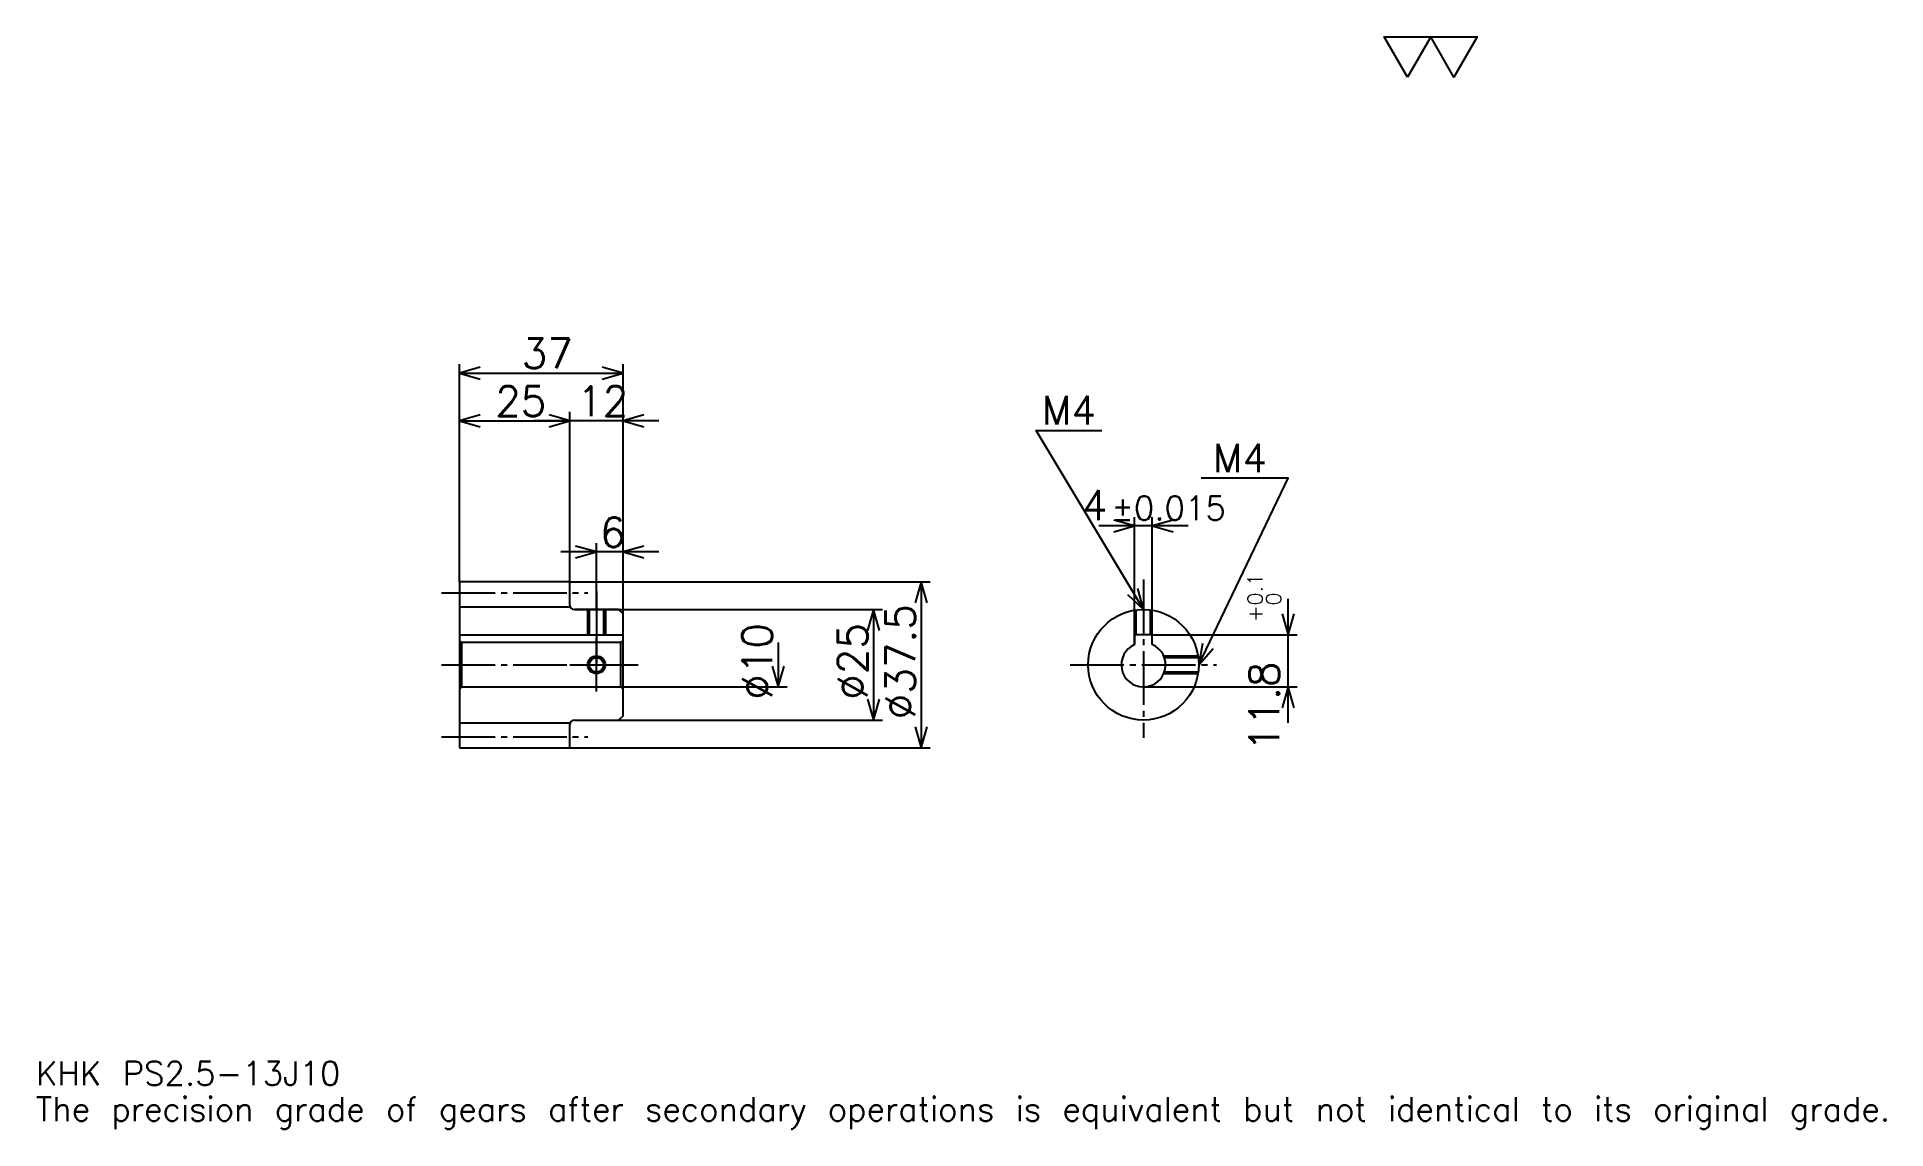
# Model space of a CAD drawing. Extents: x 14 to 432, y 5 to 252.
import ezdxf

# ---------------------------------------------------------------- set-up
doc = ezdxf.new("R2010")
doc.units = 0
doc.linetypes.add('DASHDOT', pattern=[16.173913, 12.130435, -1.347826, 1.347826, -1.347826])
doc.layers.get('0').update_dxf_attribs({"linetype": 'CONTINUOUS'})
doc.layers.add('DASHDOT', color=6, linetype='DASHDOT')
doc.styles.add('KANJI', font='TXT', dxfattribs={"bigfont": 'BIGFONT'})

msp = doc.modelspace()

# ---------------------------------------------------------------- linework, layer by layer
at = {"color": 5}
for p, q in [((109.173904, 128.597824), (109.173904, 177.793472)), ((109.173904, 175.771729), (146.173904, 175.771729)), ((146.173904, 128.597824), (146.173904, 177.793472)), ((109.173904, 164.989136), (134.173904, 164.989136)), ((154.260864, 164.989136), (126.086945, 164.989136)), ((134.173904, 128.597824), (134.173904, 167.010864)), ((261.804321, 116.647827), (261.804321, 143.239136)), ((265.804321, 116.647827), (265.804321, 143.239136)), ((273.891296, 141.217392), (253.717377, 141.217392)), ((154.260864, 135.33696), (132.086945, 135.33696)), ((140.173904, 128.597824), (140.173904, 137.358688)), ((109.173904, 128.497818), (109.173904, 128.597824)), ((134.073898, 128.597824), (146.173904, 128.597824)), ((134.173904, 128.497818), (134.173904, 128.597824)), ((140.173904, 122.347824), (140.173904, 128.597824)), ((140.173904, 122.347824), (140.173904, 128.597824)), ((146.173904, 128.597824), (215.586945, 128.597824)), ((146.173904, 121.347824), (146.173904, 128.597824)), ((213.565216, 128.597824), (213.565216, 91.097824)), ((135.173904, 122.347824), (146.173904, 122.347824)), ((146.173904, 122.347824), (204.804337, 122.347824)), ((202.782593, 122.347824), (202.782593, 97.347824)), ((296.521729, 96.760864), (296.521729, 124.734779)), ((181.217377, 114.847824), (181.217377, 104.847824)), ((265.804321, 116.647827), (298.543457, 116.647827)), ((146.173904, 104.847824), (183.23912, 104.847824)), ((263.804321, 104.847824), (298.543457, 104.847824)), ((135.173904, 97.347824), (146.173904, 97.347824)), ((146.173904, 97.347824), (204.804337, 97.347824)), ((134.073898, 91.097824), (146.173904, 91.097824)), ((146.173904, 91.097824), (215.586945, 91.097824))]:
    msp.add_line(p, q, dxfattribs=at)
at = {"color": 4}
for p, q in [((109.173904, 122.972824), (134.173904, 122.972824)), ((109.173904, 116.647827), (146.173904, 116.647827)), ((109.673904, 114.847824), (109.673904, 104.847824)), ((145.673904, 114.847824), (146.173904, 115.347824)), ((145.673904, 104.847824), (146.173904, 104.347824)), ((109.173904, 96.722824), (134.173904, 96.722824))]:
    msp.add_line(p, q, dxfattribs=at)
at = {"color": 7}
msp.add_lwpolyline([(323.478271, 242.608688), (318.221741, 251.720001), (339.247833, 251.720001), (333.991302, 242.608688), (328.734802, 251.720001), (323.478271, 242.608688)], dxfattribs=at)
at = {"color": 5}
for points in [[(113.891296, 177.119568), (109.173904, 175.771729), (113.891296, 174.42392)], [(141.456512, 174.42392), (146.173904, 175.771729), (141.456512, 177.119568)], [(113.891296, 166.33696), (109.173904, 164.989136), (113.891296, 163.641296)], [(129.456512, 163.641296), (134.173904, 164.989136), (129.456512, 166.33696)], [(129.456512, 163.641296), (134.173904, 164.989136), (129.456512, 166.33696)], [(150.891296, 166.33696), (146.173904, 164.989136), (150.891296, 163.641296)], [(263.804321, 122.347824), (239.543472, 162.782608), (254.369553, 162.782608)], [(276.304321, 109.847824), (296.521729, 152), (276.843475, 152)], [(257.086945, 139.869568), (261.804321, 141.217392), (257.086945, 142.565216)], [(270.521729, 142.565216), (265.804321, 141.217392), (270.521729, 139.869568)], [(135.456512, 133.989136), (140.173904, 135.33696), (135.456512, 136.684784)], [(150.891296, 136.684784), (146.173904, 135.33696), (150.891296, 133.989136)], [(214.913025, 123.880432), (213.565216, 128.597824), (212.217377, 123.880432)], [(260.221497, 125.699501), (263.804321, 122.347824), (262.53302, 127.086403)], [(204.130432, 117.630432), (202.782593, 122.347824), (201.434784, 117.630432)], [(295.173889, 121.365219), (296.521729, 116.647827), (297.869568, 121.365219)], [(277.12915, 114.684158), (276.304321, 109.847824), (279.559692, 113.518394)], [(179.869568, 109.565216), (181.217377, 104.847824), (182.565216, 109.565216)], [(297.869568, 100.130432), (296.521729, 104.847824), (295.173889, 100.130432)], [(201.434784, 102.065216), (202.782593, 97.347824), (204.130432, 102.065216)], [(212.217377, 95.815216), (213.565216, 91.097824), (214.913025, 95.815216)]]:
    msp.add_lwpolyline(points, dxfattribs=at)
at = {"color": 4}
for points in [[(134.173904, 123.347824), (134.173904, 128.497818), (134.073898, 128.597824), (109.273903, 128.597824), (109.173904, 128.497818), (109.173904, 104.347824)], [(135.173904, 97.347824), (145.173904, 97.347824), (146.173904, 98.347824), (146.173904, 121.347824), (145.173904, 122.347824), (135.173904, 122.347824)], [(138.173904, 122.347824), (138.173904, 116.647827)], [(138.553909, 122.347824), (138.553909, 116.647827)], [(141.7939, 122.347824), (141.7939, 116.647827)], [(142.173904, 122.347824), (142.173904, 116.647827)], [(261.804321, 114.430397), (261.804321, 122.186783)], [(262.184326, 116.647827), (262.184326, 122.242401)], [(265.424316, 116.647827), (265.424316, 122.242401)], [(265.804321, 114.430397), (265.804321, 122.186783)], [(109.173904, 104.347824), (109.673904, 104.847824), (145.673904, 104.847824), (145.673904, 114.847824), (109.673904, 114.847824), (109.173904, 115.347824)], [(265.804321, 114.430397), (265.804321, 116.647827), (261.804321, 116.647827), (261.804321, 114.430397)], [(268.386902, 111.847824), (276.143311, 111.847824)], [(268.534607, 111.467827), (276.198914, 111.467827)], [(268.386902, 107.847824), (276.143311, 107.847824)], [(268.534607, 108.227821), (276.198914, 108.227821)], [(109.173904, 104.347824), (109.173904, 91.197823), (109.273903, 91.097824), (134.073898, 91.097824), (134.173904, 91.197823), (134.173904, 96.347824)]]:
    msp.add_lwpolyline(points, dxfattribs=at)
for centre, radius in [((263.804321, 109.847824), 12.5), ((140.173904, 109.847824), 1.62)]:
    msp.add_circle(centre, radius, dxfattribs=at)
at = {"color": 7}
msp.add_circle((140.173904, 109.847824), 2, dxfattribs=at)
at = {"color": 4}
for centre, radius, start, end in [((135.173904, 123.347824), 1, 180, 270), ((263.804321, 109.847824), 5, 113.57817801, 66.42182199), ((135.173904, 96.347824), 1, 90, 180)]:
    msp.add_arc(centre, radius, start, end, dxfattribs=at)
at = {"layer": 'DASHDOT', "color": 7}
for p, q in [((105.130424, 126.097824), (138.217377, 126.097824)), ((263.804321, 129.08696), (263.804321, 93.304344)), ((140.173904, 122.347824), (140.173904, 109.847824)), ((105.130424, 109.847824), (150.217377, 109.847824)), ((247.260864, 109.847824), (280.347839, 109.847824)), ((105.130424, 93.597824), (138.217377, 93.597824))]:
    msp.add_line(p, q, dxfattribs=at)
for points in [[(140.173904, 126.391304), (140.173904, 112.604347)], [(140.173904, 103.804344), (140.173904, 115.891304)], [(134.130432, 109.847824), (146.217377, 109.847824)]]:
    msp.add_lwpolyline(points, dxfattribs=at)

# ---------------------------------------------------------------- texts
at = {"color": 7, "style": 'KANJI'}
for s, height, p in [('37', 6.73913, (123.293472, 176.850006)), ('25', 6.73913, (117.293472, 166.067383)), ('12', 6.73913, (135.793472, 166.067383)), ('M4', 6.469565, (240.891296, 164.130432)), ('M4', 6.469565, (279.539124, 153.347824)), ('4', 6.73913, (249.893433, 142.565216)), ('%%p0.015', 5.391304, (256.564331, 142.565216)), ('6', 6.73913, (140.983688, 136.415222)), ('KHK PS2.5-13J10', 5.391304, (13.478261, 14.826087)), ('The precision grade of gears after secondary operations is equivalent but not identical to its original grade.', 5.391304, (13.478261, 6.73913))]:
    msp.add_text(s, height=height, dxfattribs=at).set_placement(p)
for s, height, p in [('0.1', 3.369565, (290.726074, 123.295685)), ('0', 3.369565, (294.904358, 123.295685)), ('%%c37.5', 6.73913, (212.217377, 97.548912)), ('+', 3.369565, (290.726074, 119.521774)), ('%%c10', 6.73913, (179.869568, 101.929344)), ('%%c25', 6.73913, (201.434784, 101.929344)), ('11.8', 6.73913, (294.5, 90.35215))]:
    msp.add_text(s, height=height, rotation=90, dxfattribs=at).set_placement(p)

doc.saveas('drawing.dxf')
